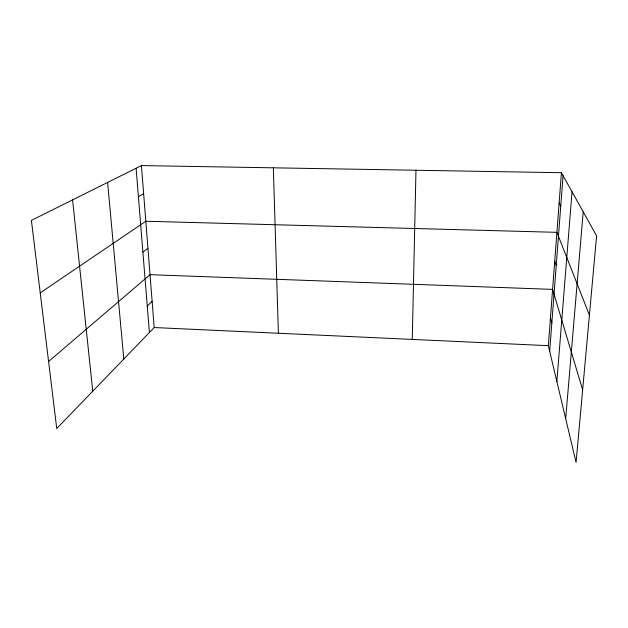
<?xml version="1.0" encoding="UTF-8"?>
<svg xmlns="http://www.w3.org/2000/svg" width="628" height="628" viewBox="0 0 628 628"><rect width="100%" height="100%" fill="white"/><g stroke="black" fill="none" stroke-linecap="round" stroke-linejoin="round"><path stroke-width="0.94" d="M412.258 339.41L415.979 170.243M561.416 172.716L596.6 235.869L576.072 462.42L548.346 345.675L561.416 172.716L141.426 165.58L31.4 220.389L56.74 428.531L154.198 327.541L141.426 165.58M549.681 351.303L563.073 175.691M556.855 381.51L572.037 191.783M565.679 418.648L583.216 211.848M147.25 306.001L152.133 301.377M48.576 361.5L150.029 274.679L552.601 289.39L582.643 389.862M142.894 252.111L147.941 248.233M40.223 292.868L145.814 221.244L556.91 232.336L589.417 315.17M138.419 196.776L143.639 193.699M154.198 327.541L548.346 345.675M559.14 202.86L560.741 206.322M554.728 261.177L556.22 265.558M550.45 317.839L551.839 323.067M72.589 199.877L92.763 391.197M107.6 182.434L123.818 359.02M136.103 168.233L149.401 332.518M273.345 167.825L278.385 333.256"/></g></svg>
